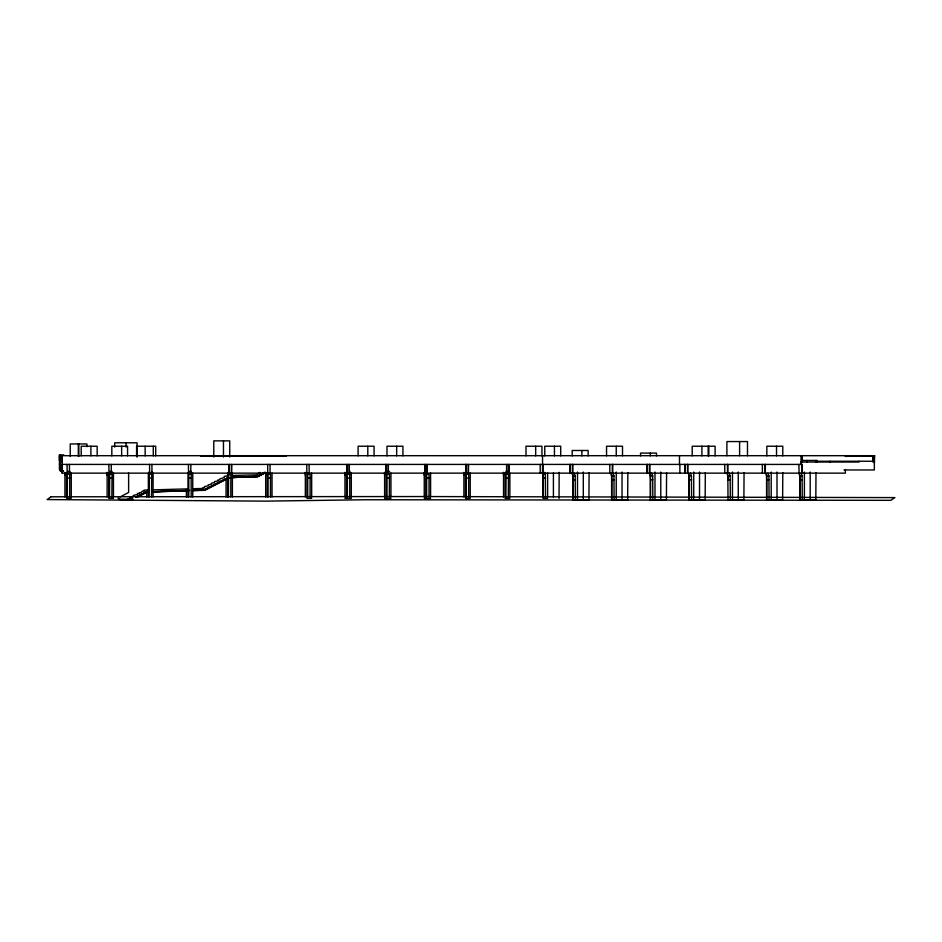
<?xml version="1.0" encoding="UTF-8"?>
<svg xmlns="http://www.w3.org/2000/svg" width="942" height="942" viewBox="0 0 942 942"><rect width="100%" height="100%" fill="white"/><g stroke="black" fill="none" stroke-linecap="round" stroke-linejoin="round"><path stroke-width="1.41" d="M67.318 496.929L67.341 474.238L69.72 474.238L69.885 471.424L67.506 471.424M69.684 496.929L69.72 474.238M109.507 496.929L109.696 471.424L112.074 471.424L111.874 496.929M149.142 496.929L149.342 471.424M151.521 496.929L151.721 471.424M188.789 496.929L188.812 474.238L191.191 474.238L191.356 471.424L188.989 471.424M191.167 496.929L191.191 474.238M228.423 496.929L228.623 471.424M230.802 496.929L230.837 474.238L228.459 474.238M268.07 496.929L268.093 474.238L270.472 474.238L270.448 496.929M307.704 496.929L307.74 474.238L310.118 474.238L310.083 496.929M347.351 496.929L347.374 474.238L349.753 474.238L349.929 471.424M349.729 496.929L349.753 474.238M386.997 496.929L387.021 474.238L389.399 474.238L389.364 496.929M426.632 496.929L426.667 474.238L429.034 474.238L429.01 496.929M466.278 496.929L466.302 474.238L468.68 474.238L468.657 496.929M505.913 496.929L506.113 471.424L508.492 471.424L508.291 496.929M559.159 472.354L559.03 498.377M589.103 472.625L588.915 500.096L572.877 500.096L572.877 473.426M627.843 472.625L627.655 500.096L611.617 500.096L611.617 473.426M666.583 472.625L666.406 500.096L650.357 500.096L650.357 473.426M705.322 472.625L705.146 500.096L689.097 500.096L689.097 474.827M744.062 472.625L743.886 500.096L727.836 500.096M782.802 472.625L782.625 500.096L766.576 500.096L766.576 474.827M815.996 472.625L815.819 500.096L799.77 500.096L799.77 474.827M60.147 463.994L60.488 471.259M59.899 463.959L59.629 468.386L59.676 463.888M264.443 472.283L256.813 476.311L232.592 477.205M265.632 472.519L258.014 476.546L232.368 477.5L257.978 476.511L265.762 472.554M120.435 496.787L128.63 492.466L128.618 473.049M136.767 496.658L145.857 491.889L148.777 491.795M137.956 496.893L147.058 492.124M228.329 477.37L204.131 489.84L192.474 490.252M205.321 490.075L228.247 478.265M228.164 477.665L203.401 490.323L227.929 478.336M256.919 476.511L264.702 472.554M135.672 497.129L145.939 491.948L148.812 491.877M138.027 496.481L146.999 491.948L145.939 491.948M60.465 465.018L62.054 465.007M867.382 456.352L874.612 455.692L874.341 462.828M232.109 477.547L257.978 476.511M153.146 491.63L189.566 490.358M152.875 491.924L187.847 490.688M192.215 490.535L198.044 490.335M148.553 489.993L144.138 490.123L144.138 491.112L142.419 491.112L140.876 492.69L139.357 492.69L139.357 493.49L137.485 493.49L137.485 494.444L134.164 495.174L134.164 496.128L132.61 496.128L132.61 496.952M152.957 489.864L188.27 488.863M192.686 488.745L202.977 488.451L202.977 487.662L204.567 487.662L204.567 486.531L208.182 485.872L208.182 484.918L211.349 484.223L211.349 483.27L214.446 482.575L214.446 481.609L217.861 480.95L217.861 479.961L219.674 479.961L219.674 479.066L224.22 477.488L224.22 476.428L228.824 475.557M152.745 491.795L189.036 490.723M192.969 490.641L204.473 490.323M231.744 475.486L256.577 474.85L259.933 472.342M845.233 456.387L874.612 455.692L62.078 455.692L62.054 473.143L845.363 473.143L845.363 469.964M63.75 454.904L59.381 454.904L59.381 460.45L60.406 460.45L60.347 454.904M59.44 455.692L59.499 469.964M200.728 456.034L285.155 456.034M200.752 456.269L286.344 456.269M802.702 460.45L816.926 460.45L816.926 462.039M816.926 461.25L873.364 461.25L873.364 455.692M62.219 462.039L60.406 462.039L60.406 456.493L62.148 456.493L62.148 462.039M801.03 462.039L859.022 462.039L859.022 461.25M874.612 462.039L873.022 462.039L873.022 455.692M59.499 463.888L60.123 463.888L60.182 468.539L59.676 468.056M62.137 464.418L802.313 464.418L802.313 473.143M843.985 469.964L874.341 469.964L874.341 455.692M62.831 470.918L60.641 470.918L60.665 465.007M60.406 471.259L63.067 471.247M387.186 471.424L389.564 471.424M61.901 471.471L61.842 465.007M109.531 474.238L111.91 474.238M149.177 474.238L151.544 474.238M505.948 474.238L508.327 474.238M542.345 472.354L542.992 474.238L545.324 474.238L545.489 496.929M571.912 473.143L572.877 475.957L575.209 475.957L575.374 500.096M610.652 473.143L611.617 475.957L613.948 475.957L614.113 500.096M649.427 464.418L649.427 473.143L650.357 475.957L652.688 475.957L652.853 500.096M688.131 473.143L689.108 475.957L691.428 475.957L691.593 500.096M726.871 473.143L727.848 475.957L730.168 475.957L730.333 500.096M765.622 473.143L766.588 475.957L768.908 475.957L769.072 500.096M798.804 473.143L799.782 475.957L802.101 475.957L802.266 500.096M67.318 478.041L69.684 478.041M109.507 478.041L111.874 478.041M149.142 478.041L151.521 478.041M188.789 478.041L191.167 478.041M228.423 478.041L230.802 478.041M268.07 478.041L270.448 478.041M307.704 478.041L310.083 478.041M347.351 478.041L349.729 478.041M386.997 478.041L389.364 478.041M426.632 478.041L429.01 478.041M466.278 478.041L468.657 478.041M505.913 478.041L508.291 478.041M542.992 474.238L543.157 478.041L545.489 478.041M572.877 475.957L573.042 479.761L575.374 479.761M611.617 475.957L611.794 479.761L614.113 479.761M650.357 475.957L650.533 479.761L652.853 479.761M689.108 475.957L689.273 479.761L691.593 479.761M730.333 479.761L728.013 479.761L727.848 475.957M766.588 475.957L766.753 479.761L769.072 479.761M799.782 475.957L799.946 479.761L802.266 479.761M132.186 497.882L129.584 497.882L129.584 498.542M66.517 498.377L71.262 498.377M108.707 498.377L113.452 498.377M306.915 498.377L311.661 498.377M344.972 498.377L351.307 498.377M384.619 498.377L390.942 498.377M424.253 498.377L430.588 498.377M465.478 498.377L470.235 498.377M505.112 498.377L509.869 498.377M542.981 498.377L547.62 498.377M132.893 499.072L127.865 499.072L130.644 498.542L130.644 497.882M131.574 499.378L118.739 499.331L118.103 498.024M132.775 499.613L119.94 499.566L119.293 498.259M801.136 473.143L802.101 475.957M767.942 473.143L768.908 475.957M729.202 473.143L730.168 475.957M690.462 473.143L691.428 475.957M651.723 473.143L652.688 475.957M612.983 473.143L613.948 475.957M574.243 473.143L575.209 475.957M544.676 472.354L545.324 474.238M503.523 472.354L503.546 475.251M463.876 472.354L463.9 475.251M424.241 472.354L424.253 475.251M384.595 472.354L384.619 475.251M344.949 472.354L344.972 475.251M305.314 472.354L305.338 475.251M265.668 472.354L265.691 475.251M107.105 472.354L107.129 475.251M64.916 472.354L64.939 475.251M466.078 464.418L466.078 473.143M465.984 464.418L465.984 473.143M386.008 464.418L386.008 473.143M385.914 464.418L385.914 473.143M306.739 464.418L306.833 473.143M267.658 464.418L267.752 473.143M188.424 464.418L188.518 473.143M149.554 464.418L149.648 473.143M108.872 464.418L108.966 473.143M67.059 464.418L67.153 473.143M830.09 461.25L830.09 462.039M815.866 460.45L815.866 462.039M810.191 472.024L810.191 500.096M807.011 460.45L807.011 462.039M804.397 472.024L804.397 500.096M802.337 455.692L802.337 462.039M801.795 464.418L801.666 473.143M801.03 455.692L801.03 464.418M799.946 479.761L799.946 500.096M798.922 464.418L799.052 473.143M782.79 455.857L782.79 446.225L766.835 446.225L766.835 455.857M776.997 472.024L776.997 500.096M776.526 446.225L776.526 455.857M771.204 472.024L771.204 500.096M766.753 479.761L766.753 500.096M765.363 464.418L765.363 473.143M765.104 464.418L765.104 473.143M762.361 464.418L762.361 473.143M747.477 455.728L747.477 441.562L726.894 441.562L726.894 455.728M739.6 441.562L739.6 455.728M738.257 472.024L738.257 500.096M732.464 472.024L732.464 500.096M727.836 474.827L728.013 500.096M727.766 464.418L727.766 473.143M727.507 464.418L727.507 473.143M724.763 464.418L724.763 473.143M715.096 455.857L715.096 446.225L692.205 446.225L692.205 455.857M708.843 446.225L708.843 455.857M708.16 446.225L708.16 455.857M701.896 446.225L701.896 455.857M699.517 472.024L699.517 500.096M693.724 472.024L693.724 500.096M689.273 479.761L689.273 500.096M687.778 464.418L687.778 473.143M687.519 464.418L687.519 473.143M685.034 464.418L685.034 473.143M684.775 464.418L684.775 473.143M679.877 464.418L679.877 473.143M679.476 455.692L679.476 464.418M660.778 472.024L660.778 500.096M656.503 455.857L656.503 453.102L640.548 453.102L640.548 455.857M654.984 472.024L654.984 500.096M650.533 479.761L650.533 500.096M650.251 453.102L650.251 455.857M649.827 464.418L649.827 473.143M647.319 464.418L647.319 473.143M646.918 464.418L646.918 473.143M622.509 455.857L622.509 446.225L606.554 446.225L606.554 455.857M622.038 472.024L622.038 500.096M616.245 446.225L616.245 455.857M616.245 472.024L616.245 500.096M612.736 464.418L612.736 473.143M612.324 464.418L612.324 473.143M611.794 479.761L611.794 500.096M609.815 464.418L609.815 473.143M588.149 455.916L588.149 450.488L572.194 450.488L572.194 455.916M583.298 472.024L583.298 500.096M581.885 450.488L581.885 455.916M577.505 472.024L577.505 500.096M573.042 479.761L573.042 500.096M572.807 464.418L572.807 473.143M572.395 464.418L572.395 473.143M570.299 464.418L570.299 473.143M569.886 464.418L569.886 473.143M560.702 455.857L560.702 446.225L544.747 446.225L544.747 455.857M554.438 446.225L554.438 455.857M553.413 473.108L553.413 496.976M547.62 473.108L547.62 496.976M543.157 478.041L543.157 496.929M542.969 464.418L542.981 496.976M542.557 455.692L542.545 473.143M541.944 455.857L541.944 446.225L525.989 446.225L525.989 455.857M540.202 464.418L540.202 473.143M535.68 446.225L535.68 455.857M509.869 473.108L509.869 496.976M505.112 473.108L505.112 496.976M503.534 473.108L503.534 496.976M470.235 473.108L470.235 496.976M465.478 473.108L465.478 496.976M463.9 473.108L463.9 496.976M430.588 473.108L430.588 496.976M425.831 473.108L425.831 496.976M424.253 473.108L424.253 496.976M402.929 455.857L402.929 446.225L386.974 446.225L386.974 455.857M396.664 446.225L396.664 455.857M390.942 473.108L390.942 496.976M386.196 473.108L386.196 496.976M384.619 473.108L384.619 496.976M374.068 455.857L374.068 446.225L358.101 446.225L358.101 455.857M367.804 446.225L367.804 455.857M351.307 473.108L351.307 496.976M346.55 473.108L346.55 496.976M344.972 473.108L344.972 496.976M311.661 473.108L311.661 496.976M309.082 464.418L309.176 473.143M306.915 473.108L306.915 496.976M305.338 473.108L305.338 496.976M272.026 473.108L272.026 496.976M270.001 464.418L270.095 473.143M267.269 473.108L267.269 496.976M265.691 473.108L265.691 496.976M232.38 473.108L232.38 496.976M229.73 457.035L229.73 440.868L213.775 440.868L213.775 457.035M227.623 473.108L227.623 496.976M226.056 478.724L226.056 496.976M223.466 440.868L223.466 457.035M192.745 473.108L192.745 496.976M190.861 464.418L190.767 473.143M187.988 473.108L187.988 496.976M186.41 489.699L186.41 496.976M155.701 455.857L155.701 446.225L136.59 446.225L136.59 455.857M153.275 446.225L153.275 455.857M153.099 473.108L153.099 496.976M151.909 464.418L151.992 473.143M148.341 473.108L148.341 496.976M146.764 491.359L146.764 496.976M145.15 446.225L145.15 455.857M137.026 457.117L137.026 442.799L114.665 442.799L114.665 447.085M127.57 455.857L127.57 446.225L111.827 446.225L111.827 455.857M126.063 442.799L126.063 447.085M121.648 446.225L121.648 455.857M113.452 473.108L113.452 496.976M111.215 464.418L111.309 473.143M108.707 473.108L108.707 496.976M107.129 473.108L107.129 496.976M97.156 455.857L97.156 446.225L81.2 446.225L81.2 455.857M90.891 446.225L90.891 455.857M86.911 446.708L86.911 443.953L70.226 443.953L70.226 456.328M78.81 443.953L78.81 456.328M78.327 443.953L78.327 456.328M71.262 473.108L71.262 496.976M69.414 464.418L69.496 473.143M66.517 473.108L66.517 496.976M64.939 473.108L64.939 496.976M62.219 464.418L62.219 473.143M61.63 465.007L61.666 471.447L61.407 465.007M61.159 465.007L61.112 471.247M60.924 465.007L60.959 471.247M50.962 496.799L47.135 499.578L265.844 501.132L364.966 499.755L890.814 500.332L894.9 497.6L421.627 496.552L50.962 496.799M63.067 470.823L60.889 470.753L63.02 470.835M506.666 473.143L506.666 464.418L506.584 473.143M424.854 473.143L424.842 464.418L424.76 473.143M346.986 473.143L346.986 464.418L346.892 473.143M229.212 473.143L229.212 464.418L229.118 473.143M509.021 473.143L509.021 464.418L508.927 473.143M468.421 473.143L468.421 464.418L468.327 473.143M427.197 473.143L427.197 464.418L427.103 473.143M388.351 473.143L388.351 464.418L388.257 473.143M349.329 473.143L349.329 464.418L349.247 473.143M231.555 473.143L231.555 464.418L231.461 473.143"/></g></svg>
